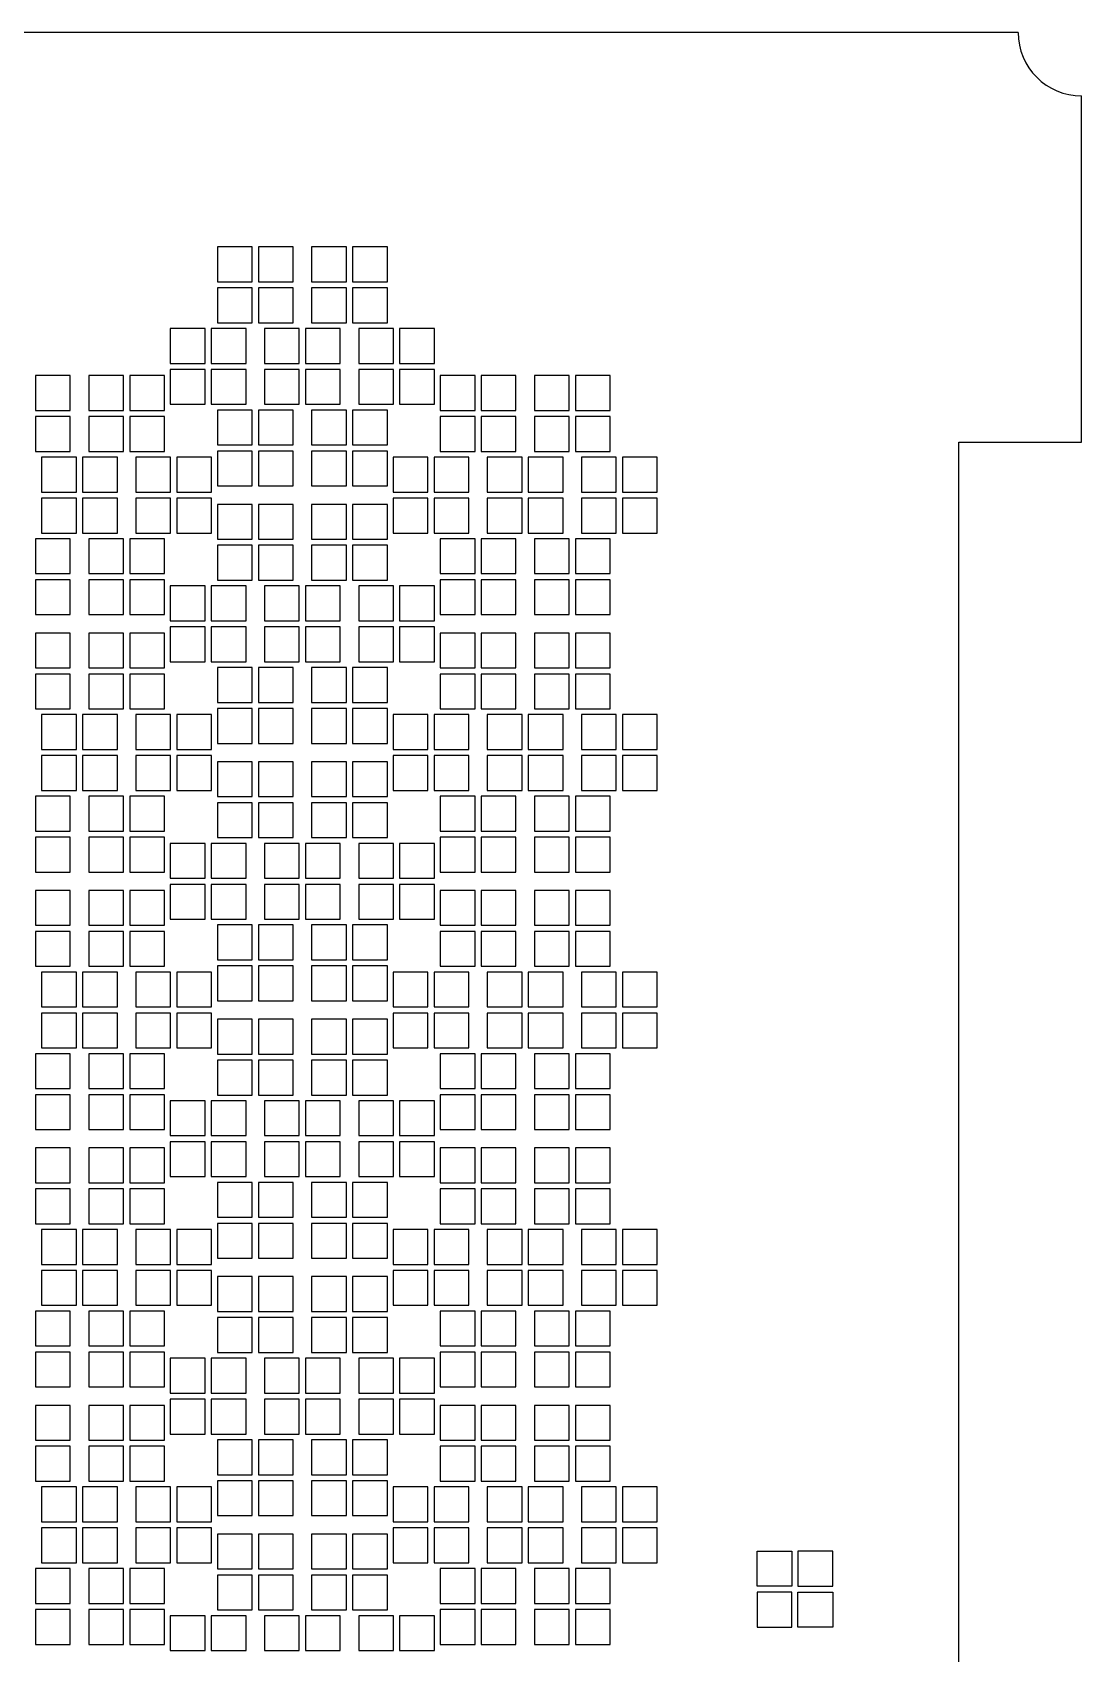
# Model space of a CAD drawing. Header units: millimetres. Extents: x -49 to 54, y -38 to 38.
# Drawn here: x 28.78 to 54.4, y -1.57 to 38 of the extents above; entities that cross this region are included whole.
import ezdxf

# ---------------------------------------------------------------- set-up
doc = ezdxf.new("R2010")
doc.units = ezdxf.units.MM

# ---------------------------------------------------------------- blocks, each defined once
blk = doc.blocks.new('AlignmentMark_BackLayer')
for points in [[(47.325, 0.075), (46.475, 0.075), (46.475, 0.925), (47.325, 0.925), (47.325, 0.075)], [(47.325, -0.075), (46.475, -0.075), (46.475, -0.925), (47.325, -0.925), (47.325, -0.075)], [(48.325, -0.925), (47.475, -0.925), (47.475, -0.075), (48.325, -0.075), (48.325, -0.925)]]:
    blk.add_lwpolyline(points, close=True)
blk.add_lwpolyline([(48.325, 0.925), (47.475, 0.925), (47.475, 0.075), (48.325, 0.075), (48.325, 0.925)])

msp = doc.modelspace()

# ---------------------------------------------------------------- linework, layer by layer
for points in [[(52.85, 38), (-47.85, 38)], [(54.4, -36.45), (54.4, -28), (51.4, -28), (51.4, 28), (54.4, 28), (54.4, 36.45)]]:
    msp.add_lwpolyline(points)
for points in [[(33.2971, 31.9145), (34.1471, 31.9145), (34.1471, 32.7645), (33.2971, 32.7645), (33.2971, 31.9145)], [(34.2971, 31.9145), (35.1471, 31.9145), (35.1471, 32.7645), (34.2971, 32.7645), (34.2971, 31.9145)], [(35.5971, 31.9145), (36.4471, 31.9145), (36.4471, 32.7645), (35.5971, 32.7645), (35.5971, 31.9145)], [(36.5971, 31.9145), (37.4471, 31.9145), (37.4471, 32.7645), (36.5971, 32.7645), (36.5971, 31.9145)], [(33.2971, 30.9145), (34.1471, 30.9145), (34.1471, 31.7645), (33.2971, 31.7645), (33.2971, 30.9145)], [(34.2971, 30.9145), (35.1471, 30.9145), (35.1471, 31.7645), (34.2971, 31.7645), (34.2971, 30.9145)], [(35.5971, 30.9145), (36.4471, 30.9145), (36.4471, 31.7645), (35.5971, 31.7645), (35.5971, 30.9145)], [(36.5971, 30.9145), (37.4471, 30.9145), (37.4471, 31.7645), (36.5971, 31.7645), (36.5971, 30.9145)], [(32.1471, 29.9227), (32.9971, 29.9227), (32.9971, 30.7727), (32.1471, 30.7727), (32.1471, 29.9227)], [(33.1471, 29.9227), (33.9971, 29.9227), (33.9971, 30.7727), (33.1471, 30.7727), (33.1471, 29.9227)], [(34.4471, 29.9227), (35.2971, 29.9227), (35.2971, 30.7727), (34.4471, 30.7727), (34.4471, 29.9227)], [(35.4471, 29.9227), (36.2971, 29.9227), (36.2971, 30.7727), (35.4471, 30.7727), (35.4471, 29.9227)], [(36.7471, 29.9227), (37.5971, 29.9227), (37.5971, 30.7727), (36.7471, 30.7727), (36.7471, 29.9227)], [(37.7471, 29.9227), (38.5971, 29.9227), (38.5971, 30.7727), (37.7471, 30.7727), (37.7471, 29.9227)], [(32.1471, 28.9227), (32.9971, 28.9227), (32.9971, 29.7727), (32.1471, 29.7727), (32.1471, 28.9227)], [(33.1471, 28.9227), (33.9971, 28.9227), (33.9971, 29.7727), (33.1471, 29.7727), (33.1471, 28.9227)], [(34.4471, 28.9227), (35.2971, 28.9227), (35.2971, 29.7727), (34.4471, 29.7727), (34.4471, 28.9227)], [(35.4471, 28.9227), (36.2971, 28.9227), (36.2971, 29.7727), (35.4471, 29.7727), (35.4471, 28.9227)], [(36.7471, 28.9227), (37.5971, 28.9227), (37.5971, 29.7727), (36.7471, 29.7727), (36.7471, 28.9227)], [(37.7471, 28.9227), (38.5971, 28.9227), (38.5971, 29.7727), (37.7471, 29.7727), (37.7471, 28.9227)], [(28.8552, 28.7727), (29.7052, 28.7727), (29.7052, 29.6227), (28.8552, 29.6227), (28.8552, 28.7727)], [(30.1552, 28.7727), (31.0052, 28.7727), (31.0052, 29.6227), (30.1552, 29.6227), (30.1552, 28.7727)], [(31.1552, 28.7727), (32.0052, 28.7727), (32.0052, 29.6227), (31.1552, 29.6227), (31.1552, 28.7727)], [(38.7389, 28.7727), (39.5889, 28.7727), (39.5889, 29.6227), (38.7389, 29.6227), (38.7389, 28.7727)], [(39.7389, 28.7727), (40.5889, 28.7727), (40.5889, 29.6227), (39.7389, 29.6227), (39.7389, 28.7727)], [(41.0389, 28.7727), (41.8889, 28.7727), (41.8889, 29.6227), (41.0389, 29.6227), (41.0389, 28.7727)], [(42.0389, 28.7727), (42.8889, 28.7727), (42.8889, 29.6227), (42.0389, 29.6227), (42.0389, 28.7727)], [(28.8552, 27.7727), (29.7052, 27.7727), (29.7052, 28.6227), (28.8552, 28.6227), (28.8552, 27.7727)], [(30.1552, 27.7727), (31.0052, 27.7727), (31.0052, 28.6227), (30.1552, 28.6227), (30.1552, 27.7727)], [(31.1552, 27.7727), (32.0052, 27.7727), (32.0052, 28.6227), (31.1552, 28.6227), (31.1552, 27.7727)], [(33.2971, 27.9308), (34.1471, 27.9308), (34.1471, 28.7808), (33.2971, 28.7808), (33.2971, 27.9308)], [(34.2971, 27.9308), (35.1471, 27.9308), (35.1471, 28.7808), (34.2971, 28.7808), (34.2971, 27.9308)], [(35.5971, 27.9308), (36.4471, 27.9308), (36.4471, 28.7808), (35.5971, 28.7808), (35.5971, 27.9308)], [(36.5971, 27.9308), (37.4471, 27.9308), (37.4471, 28.7808), (36.5971, 28.7808), (36.5971, 27.9308)], [(38.7389, 27.7727), (39.5889, 27.7727), (39.5889, 28.6227), (38.7389, 28.6227), (38.7389, 27.7727)], [(39.7389, 27.7727), (40.5889, 27.7727), (40.5889, 28.6227), (39.7389, 28.6227), (39.7389, 27.7727)], [(41.0389, 27.7727), (41.8889, 27.7727), (41.8889, 28.6227), (41.0389, 28.6227), (41.0389, 27.7727)], [(42.0389, 27.7727), (42.8889, 27.7727), (42.8889, 28.6227), (42.0389, 28.6227), (42.0389, 27.7727)], [(33.2971, 26.9308), (34.1471, 26.9308), (34.1471, 27.7808), (33.2971, 27.7808), (33.2971, 26.9308)], [(34.2971, 26.9308), (35.1471, 26.9308), (35.1471, 27.7808), (34.2971, 27.7808), (34.2971, 26.9308)], [(35.5971, 26.9308), (36.4471, 26.9308), (36.4471, 27.7808), (35.5971, 27.7808), (35.5971, 26.9308)], [(36.5971, 26.9308), (37.4471, 26.9308), (37.4471, 27.7808), (36.5971, 27.7808), (36.5971, 26.9308)], [(29.0052, 26.7808), (29.8552, 26.7808), (29.8552, 27.6308), (29.0052, 27.6308), (29.0052, 26.7808)], [(30.0052, 26.7808), (30.8552, 26.7808), (30.8552, 27.6308), (30.0052, 27.6308), (30.0052, 26.7808)], [(31.3052, 26.7808), (32.1552, 26.7808), (32.1552, 27.6308), (31.3052, 27.6308), (31.3052, 26.7808)], [(32.3052, 26.7808), (33.1552, 26.7808), (33.1552, 27.6308), (32.3052, 27.6308), (32.3052, 26.7808)], [(37.5889, 26.7808), (38.4389, 26.7808), (38.4389, 27.6308), (37.5889, 27.6308), (37.5889, 26.7808)], [(38.5889, 26.7808), (39.4389, 26.7808), (39.4389, 27.6308), (38.5889, 27.6308), (38.5889, 26.7808)], [(39.8889, 26.7808), (40.7389, 26.7808), (40.7389, 27.6308), (39.8889, 27.6308), (39.8889, 26.7808)], [(40.8889, 26.7808), (41.7389, 26.7808), (41.7389, 27.6308), (40.8889, 27.6308), (40.8889, 26.7808)], [(42.1889, 26.7808), (43.0389, 26.7808), (43.0389, 27.6308), (42.1889, 27.6308), (42.1889, 26.7808)], [(43.1889, 26.7808), (44.0389, 26.7808), (44.0389, 27.6308), (43.1889, 27.6308), (43.1889, 26.7808)], [(29.0052, 25.7808), (29.8552, 25.7808), (29.8552, 26.6308), (29.0052, 26.6308), (29.0052, 25.7808)], [(30.0052, 25.7808), (30.8552, 25.7808), (30.8552, 26.6308), (30.0052, 26.6308), (30.0052, 25.7808)], [(31.3052, 25.7808), (32.1552, 25.7808), (32.1552, 26.6308), (31.3052, 26.6308), (31.3052, 25.7808)], [(32.3052, 25.7808), (33.1552, 25.7808), (33.1552, 26.6308), (32.3052, 26.6308), (32.3052, 25.7808)], [(37.5889, 25.7808), (38.4389, 25.7808), (38.4389, 26.6308), (37.5889, 26.6308), (37.5889, 25.7808)], [(38.5889, 25.7808), (39.4389, 25.7808), (39.4389, 26.6308), (38.5889, 26.6308), (38.5889, 25.7808)], [(39.8889, 25.7808), (40.7389, 25.7808), (40.7389, 26.6308), (39.8889, 26.6308), (39.8889, 25.7808)], [(40.8889, 25.7808), (41.7389, 25.7808), (41.7389, 26.6308), (40.8889, 26.6308), (40.8889, 25.7808)], [(42.1889, 25.7808), (43.0389, 25.7808), (43.0389, 26.6308), (42.1889, 26.6308), (42.1889, 25.7808)], [(43.1889, 25.7808), (44.0389, 25.7808), (44.0389, 26.6308), (43.1889, 26.6308), (43.1889, 25.7808)], [(33.2971, 25.6308), (34.1471, 25.6308), (34.1471, 26.4808), (33.2971, 26.4808), (33.2971, 25.6308)], [(34.2971, 25.6308), (35.1471, 25.6308), (35.1471, 26.4808), (34.2971, 26.4808), (34.2971, 25.6308)], [(35.5971, 25.6308), (36.4471, 25.6308), (36.4471, 26.4808), (35.5971, 26.4808), (35.5971, 25.6308)], [(36.5971, 25.6308), (37.4471, 25.6308), (37.4471, 26.4808), (36.5971, 26.4808), (36.5971, 25.6308)], [(28.8552, 24.7889), (29.7052, 24.7889), (29.7052, 25.6389), (28.8552, 25.6389), (28.8552, 24.7889)], [(30.1552, 24.7889), (31.0052, 24.7889), (31.0052, 25.6389), (30.1552, 25.6389), (30.1552, 24.7889)], [(31.1552, 24.7889), (32.0052, 24.7889), (32.0052, 25.6389), (31.1552, 25.6389), (31.1552, 24.7889)], [(33.2971, 24.6308), (34.1471, 24.6308), (34.1471, 25.4808), (33.2971, 25.4808), (33.2971, 24.6308)], [(34.2971, 24.6308), (35.1471, 24.6308), (35.1471, 25.4808), (34.2971, 25.4808), (34.2971, 24.6308)], [(35.5971, 24.6308), (36.4471, 24.6308), (36.4471, 25.4808), (35.5971, 25.4808), (35.5971, 24.6308)], [(36.5971, 24.6308), (37.4471, 24.6308), (37.4471, 25.4808), (36.5971, 25.4808), (36.5971, 24.6308)], [(38.7389, 24.7889), (39.5889, 24.7889), (39.5889, 25.6389), (38.7389, 25.6389), (38.7389, 24.7889)], [(39.7389, 24.7889), (40.5889, 24.7889), (40.5889, 25.6389), (39.7389, 25.6389), (39.7389, 24.7889)], [(41.0389, 24.7889), (41.8889, 24.7889), (41.8889, 25.6389), (41.0389, 25.6389), (41.0389, 24.7889)], [(42.0389, 24.7889), (42.8889, 24.7889), (42.8889, 25.6389), (42.0389, 25.6389), (42.0389, 24.7889)], [(28.8552, 23.7889), (29.7052, 23.7889), (29.7052, 24.6389), (28.8552, 24.6389), (28.8552, 23.7889)], [(30.1552, 23.7889), (31.0052, 23.7889), (31.0052, 24.6389), (30.1552, 24.6389), (30.1552, 23.7889)], [(31.1552, 23.7889), (32.0052, 23.7889), (32.0052, 24.6389), (31.1552, 24.6389), (31.1552, 23.7889)], [(38.7389, 23.7889), (39.5889, 23.7889), (39.5889, 24.6389), (38.7389, 24.6389), (38.7389, 23.7889)], [(39.7389, 23.7889), (40.5889, 23.7889), (40.5889, 24.6389), (39.7389, 24.6389), (39.7389, 23.7889)], [(41.0389, 23.7889), (41.8889, 23.7889), (41.8889, 24.6389), (41.0389, 24.6389), (41.0389, 23.7889)], [(42.0389, 23.7889), (42.8889, 23.7889), (42.8889, 24.6389), (42.0389, 24.6389), (42.0389, 23.7889)], [(32.1471, 23.6389), (32.9971, 23.6389), (32.9971, 24.4889), (32.1471, 24.4889), (32.1471, 23.6389)], [(33.1471, 23.6389), (33.9971, 23.6389), (33.9971, 24.4889), (33.1471, 24.4889), (33.1471, 23.6389)], [(34.4471, 23.6389), (35.2971, 23.6389), (35.2971, 24.4889), (34.4471, 24.4889), (34.4471, 23.6389)], [(35.4471, 23.6389), (36.2971, 23.6389), (36.2971, 24.4889), (35.4471, 24.4889), (35.4471, 23.6389)], [(36.7471, 23.6389), (37.5971, 23.6389), (37.5971, 24.4889), (36.7471, 24.4889), (36.7471, 23.6389)], [(37.7471, 23.6389), (38.5971, 23.6389), (38.5971, 24.4889), (37.7471, 24.4889), (37.7471, 23.6389)], [(32.1471, 22.6389), (32.9971, 22.6389), (32.9971, 23.4889), (32.1471, 23.4889), (32.1471, 22.6389)], [(33.1471, 22.6389), (33.9971, 22.6389), (33.9971, 23.4889), (33.1471, 23.4889), (33.1471, 22.6389)], [(34.4471, 22.6389), (35.2971, 22.6389), (35.2971, 23.4889), (34.4471, 23.4889), (34.4471, 22.6389)], [(35.4471, 22.6389), (36.2971, 22.6389), (36.2971, 23.4889), (35.4471, 23.4889), (35.4471, 22.6389)], [(36.7471, 22.6389), (37.5971, 22.6389), (37.5971, 23.4889), (36.7471, 23.4889), (36.7471, 22.6389)], [(37.7471, 22.6389), (38.5971, 22.6389), (38.5971, 23.4889), (37.7471, 23.4889), (37.7471, 22.6389)], [(28.8552, 22.4889), (29.7052, 22.4889), (29.7052, 23.3389), (28.8552, 23.3389), (28.8552, 22.4889)], [(30.1552, 22.4889), (31.0052, 22.4889), (31.0052, 23.3389), (30.1552, 23.3389), (30.1552, 22.4889)], [(31.1552, 22.4889), (32.0052, 22.4889), (32.0052, 23.3389), (31.1552, 23.3389), (31.1552, 22.4889)], [(38.7389, 22.4889), (39.5889, 22.4889), (39.5889, 23.3389), (38.7389, 23.3389), (38.7389, 22.4889)], [(39.7389, 22.4889), (40.5889, 22.4889), (40.5889, 23.3389), (39.7389, 23.3389), (39.7389, 22.4889)], [(41.0389, 22.4889), (41.8889, 22.4889), (41.8889, 23.3389), (41.0389, 23.3389), (41.0389, 22.4889)], [(42.0389, 22.4889), (42.8889, 22.4889), (42.8889, 23.3389), (42.0389, 23.3389), (42.0389, 22.4889)], [(28.8552, 21.4889), (29.7052, 21.4889), (29.7052, 22.3389), (28.8552, 22.3389), (28.8552, 21.4889)], [(30.1552, 21.4889), (31.0052, 21.4889), (31.0052, 22.3389), (30.1552, 22.3389), (30.1552, 21.4889)], [(31.1552, 21.4889), (32.0052, 21.4889), (32.0052, 22.3389), (31.1552, 22.3389), (31.1552, 21.4889)], [(33.2971, 21.6471), (34.1471, 21.6471), (34.1471, 22.4971), (33.2971, 22.4971), (33.2971, 21.6471)], [(34.2971, 21.6471), (35.1471, 21.6471), (35.1471, 22.4971), (34.2971, 22.4971), (34.2971, 21.6471)], [(35.5971, 21.6471), (36.4471, 21.6471), (36.4471, 22.4971), (35.5971, 22.4971), (35.5971, 21.6471)], [(36.5971, 21.6471), (37.4471, 21.6471), (37.4471, 22.4971), (36.5971, 22.4971), (36.5971, 21.6471)], [(38.7389, 21.4889), (39.5889, 21.4889), (39.5889, 22.3389), (38.7389, 22.3389), (38.7389, 21.4889)], [(39.7389, 21.4889), (40.5889, 21.4889), (40.5889, 22.3389), (39.7389, 22.3389), (39.7389, 21.4889)], [(41.0389, 21.4889), (41.8889, 21.4889), (41.8889, 22.3389), (41.0389, 22.3389), (41.0389, 21.4889)], [(42.0389, 21.4889), (42.8889, 21.4889), (42.8889, 22.3389), (42.0389, 22.3389), (42.0389, 21.4889)], [(33.2971, 20.6471), (34.1471, 20.6471), (34.1471, 21.4971), (33.2971, 21.4971), (33.2971, 20.6471)], [(34.2971, 20.6471), (35.1471, 20.6471), (35.1471, 21.4971), (34.2971, 21.4971), (34.2971, 20.6471)], [(35.5971, 20.6471), (36.4471, 20.6471), (36.4471, 21.4971), (35.5971, 21.4971), (35.5971, 20.6471)], [(36.5971, 20.6471), (37.4471, 20.6471), (37.4471, 21.4971), (36.5971, 21.4971), (36.5971, 20.6471)], [(29.0052, 20.4971), (29.8552, 20.4971), (29.8552, 21.3471), (29.0052, 21.3471), (29.0052, 20.4971)], [(30.0052, 20.4971), (30.8552, 20.4971), (30.8552, 21.3471), (30.0052, 21.3471), (30.0052, 20.4971)], [(31.3052, 20.4971), (32.1552, 20.4971), (32.1552, 21.3471), (31.3052, 21.3471), (31.3052, 20.4971)], [(32.3052, 20.4971), (33.1552, 20.4971), (33.1552, 21.3471), (32.3052, 21.3471), (32.3052, 20.4971)], [(37.5889, 20.4971), (38.4389, 20.4971), (38.4389, 21.3471), (37.5889, 21.3471), (37.5889, 20.4971)], [(38.5889, 20.4971), (39.4389, 20.4971), (39.4389, 21.3471), (38.5889, 21.3471), (38.5889, 20.4971)], [(39.8889, 20.4971), (40.7389, 20.4971), (40.7389, 21.3471), (39.8889, 21.3471), (39.8889, 20.4971)], [(40.8889, 20.4971), (41.7389, 20.4971), (41.7389, 21.3471), (40.8889, 21.3471), (40.8889, 20.4971)], [(42.1889, 20.4971), (43.0389, 20.4971), (43.0389, 21.3471), (42.1889, 21.3471), (42.1889, 20.4971)], [(43.1889, 20.4971), (44.0389, 20.4971), (44.0389, 21.3471), (43.1889, 21.3471), (43.1889, 20.4971)], [(29.0052, 19.4971), (29.8552, 19.4971), (29.8552, 20.3471), (29.0052, 20.3471), (29.0052, 19.4971)], [(30.0052, 19.4971), (30.8552, 19.4971), (30.8552, 20.3471), (30.0052, 20.3471), (30.0052, 19.4971)], [(31.3052, 19.4971), (32.1552, 19.4971), (32.1552, 20.3471), (31.3052, 20.3471), (31.3052, 19.4971)], [(32.3052, 19.4971), (33.1552, 19.4971), (33.1552, 20.3471), (32.3052, 20.3471), (32.3052, 19.4971)], [(33.2971, 19.3471), (34.1471, 19.3471), (34.1471, 20.1971), (33.2971, 20.1971), (33.2971, 19.3471)], [(34.2971, 19.3471), (35.1471, 19.3471), (35.1471, 20.1971), (34.2971, 20.1971), (34.2971, 19.3471)], [(35.5971, 19.3471), (36.4471, 19.3471), (36.4471, 20.1971), (35.5971, 20.1971), (35.5971, 19.3471)], [(36.5971, 19.3471), (37.4471, 19.3471), (37.4471, 20.1971), (36.5971, 20.1971), (36.5971, 19.3471)], [(37.5889, 19.4971), (38.4389, 19.4971), (38.4389, 20.3471), (37.5889, 20.3471), (37.5889, 19.4971)], [(38.5889, 19.4971), (39.4389, 19.4971), (39.4389, 20.3471), (38.5889, 20.3471), (38.5889, 19.4971)], [(39.8889, 19.4971), (40.7389, 19.4971), (40.7389, 20.3471), (39.8889, 20.3471), (39.8889, 19.4971)], [(40.8889, 19.4971), (41.7389, 19.4971), (41.7389, 20.3471), (40.8889, 20.3471), (40.8889, 19.4971)], [(42.1889, 19.4971), (43.0389, 19.4971), (43.0389, 20.3471), (42.1889, 20.3471), (42.1889, 19.4971)], [(43.1889, 19.4971), (44.0389, 19.4971), (44.0389, 20.3471), (43.1889, 20.3471), (43.1889, 19.4971)], [(28.8552, 18.5052), (29.7052, 18.5052), (29.7052, 19.3552), (28.8552, 19.3552), (28.8552, 18.5052)], [(30.1552, 18.5052), (31.0052, 18.5052), (31.0052, 19.3552), (30.1552, 19.3552), (30.1552, 18.5052)], [(31.1552, 18.5052), (32.0052, 18.5052), (32.0052, 19.3552), (31.1552, 19.3552), (31.1552, 18.5052)], [(33.2971, 18.3471), (34.1471, 18.3471), (34.1471, 19.1971), (33.2971, 19.1971), (33.2971, 18.3471)], [(34.2971, 18.3471), (35.1471, 18.3471), (35.1471, 19.1971), (34.2971, 19.1971), (34.2971, 18.3471)], [(35.5971, 18.3471), (36.4471, 18.3471), (36.4471, 19.1971), (35.5971, 19.1971), (35.5971, 18.3471)], [(36.5971, 18.3471), (37.4471, 18.3471), (37.4471, 19.1971), (36.5971, 19.1971), (36.5971, 18.3471)], [(38.7389, 18.5052), (39.5889, 18.5052), (39.5889, 19.3552), (38.7389, 19.3552), (38.7389, 18.5052)], [(39.7389, 18.5052), (40.5889, 18.5052), (40.5889, 19.3552), (39.7389, 19.3552), (39.7389, 18.5052)], [(41.0389, 18.5052), (41.8889, 18.5052), (41.8889, 19.3552), (41.0389, 19.3552), (41.0389, 18.5052)], [(42.0389, 18.5052), (42.8889, 18.5052), (42.8889, 19.3552), (42.0389, 19.3552), (42.0389, 18.5052)], [(28.8552, 17.5052), (29.7052, 17.5052), (29.7052, 18.3552), (28.8552, 18.3552), (28.8552, 17.5052)], [(30.1552, 17.5052), (31.0052, 17.5052), (31.0052, 18.3552), (30.1552, 18.3552), (30.1552, 17.5052)], [(31.1552, 17.5052), (32.0052, 17.5052), (32.0052, 18.3552), (31.1552, 18.3552), (31.1552, 17.5052)], [(32.1471, 17.3552), (32.9971, 17.3552), (32.9971, 18.2052), (32.1471, 18.2052), (32.1471, 17.3552)], [(33.1471, 17.3552), (33.9971, 17.3552), (33.9971, 18.2052), (33.1471, 18.2052), (33.1471, 17.3552)], [(34.4471, 17.3552), (35.2971, 17.3552), (35.2971, 18.2052), (34.4471, 18.2052), (34.4471, 17.3552)], [(35.4471, 17.3552), (36.2971, 17.3552), (36.2971, 18.2052), (35.4471, 18.2052), (35.4471, 17.3552)], [(36.7471, 17.3552), (37.5971, 17.3552), (37.5971, 18.2052), (36.7471, 18.2052), (36.7471, 17.3552)], [(37.7471, 17.3552), (38.5971, 17.3552), (38.5971, 18.2052), (37.7471, 18.2052), (37.7471, 17.3552)], [(38.7389, 17.5052), (39.5889, 17.5052), (39.5889, 18.3552), (38.7389, 18.3552), (38.7389, 17.5052)], [(39.7389, 17.5052), (40.5889, 17.5052), (40.5889, 18.3552), (39.7389, 18.3552), (39.7389, 17.5052)], [(41.0389, 17.5052), (41.8889, 17.5052), (41.8889, 18.3552), (41.0389, 18.3552), (41.0389, 17.5052)], [(42.0389, 17.5052), (42.8889, 17.5052), (42.8889, 18.3552), (42.0389, 18.3552), (42.0389, 17.5052)], [(28.8552, 16.2052), (29.7052, 16.2052), (29.7052, 17.0552), (28.8552, 17.0552), (28.8552, 16.2052)], [(30.1552, 16.2052), (31.0052, 16.2052), (31.0052, 17.0552), (30.1552, 17.0552), (30.1552, 16.2052)], [(31.1552, 16.2052), (32.0052, 16.2052), (32.0052, 17.0552), (31.1552, 17.0552), (31.1552, 16.2052)], [(32.1471, 16.3552), (32.9971, 16.3552), (32.9971, 17.2052), (32.1471, 17.2052), (32.1471, 16.3552)], [(33.1471, 16.3552), (33.9971, 16.3552), (33.9971, 17.2052), (33.1471, 17.2052), (33.1471, 16.3552)], [(34.4471, 16.3552), (35.2971, 16.3552), (35.2971, 17.2052), (34.4471, 17.2052), (34.4471, 16.3552)], [(35.4471, 16.3552), (36.2971, 16.3552), (36.2971, 17.2052), (35.4471, 17.2052), (35.4471, 16.3552)], [(36.7471, 16.3552), (37.5971, 16.3552), (37.5971, 17.2052), (36.7471, 17.2052), (36.7471, 16.3552)], [(37.7471, 16.3552), (38.5971, 16.3552), (38.5971, 17.2052), (37.7471, 17.2052), (37.7471, 16.3552)], [(38.7389, 16.2052), (39.5889, 16.2052), (39.5889, 17.0552), (38.7389, 17.0552), (38.7389, 16.2052)], [(39.7389, 16.2052), (40.5889, 16.2052), (40.5889, 17.0552), (39.7389, 17.0552), (39.7389, 16.2052)], [(41.0389, 16.2052), (41.8889, 16.2052), (41.8889, 17.0552), (41.0389, 17.0552), (41.0389, 16.2052)], [(42.0389, 16.2052), (42.8889, 16.2052), (42.8889, 17.0552), (42.0389, 17.0552), (42.0389, 16.2052)], [(28.8552, 15.2052), (29.7052, 15.2052), (29.7052, 16.0552), (28.8552, 16.0552), (28.8552, 15.2052)], [(30.1552, 15.2052), (31.0052, 15.2052), (31.0052, 16.0552), (30.1552, 16.0552), (30.1552, 15.2052)], [(31.1552, 15.2052), (32.0052, 15.2052), (32.0052, 16.0552), (31.1552, 16.0552), (31.1552, 15.2052)], [(33.2971, 15.3634), (34.1471, 15.3634), (34.1471, 16.2134), (33.2971, 16.2134), (33.2971, 15.3634)], [(34.2971, 15.3634), (35.1471, 15.3634), (35.1471, 16.2134), (34.2971, 16.2134), (34.2971, 15.3634)], [(35.5971, 15.3634), (36.4471, 15.3634), (36.4471, 16.2134), (35.5971, 16.2134), (35.5971, 15.3634)], [(36.5971, 15.3634), (37.4471, 15.3634), (37.4471, 16.2134), (36.5971, 16.2134), (36.5971, 15.3634)], [(38.7389, 15.2052), (39.5889, 15.2052), (39.5889, 16.0552), (38.7389, 16.0552), (38.7389, 15.2052)], [(39.7389, 15.2052), (40.5889, 15.2052), (40.5889, 16.0552), (39.7389, 16.0552), (39.7389, 15.2052)], [(41.0389, 15.2052), (41.8889, 15.2052), (41.8889, 16.0552), (41.0389, 16.0552), (41.0389, 15.2052)], [(42.0389, 15.2052), (42.8889, 15.2052), (42.8889, 16.0552), (42.0389, 16.0552), (42.0389, 15.2052)], [(29.0052, 14.2134), (29.8552, 14.2134), (29.8552, 15.0634), (29.0052, 15.0634), (29.0052, 14.2134)], [(30.0052, 14.2134), (30.8552, 14.2134), (30.8552, 15.0634), (30.0052, 15.0634), (30.0052, 14.2134)], [(31.3052, 14.2134), (32.1552, 14.2134), (32.1552, 15.0634), (31.3052, 15.0634), (31.3052, 14.2134)], [(32.3052, 14.2134), (33.1552, 14.2134), (33.1552, 15.0634), (32.3052, 15.0634), (32.3052, 14.2134)], [(33.2971, 14.3634), (34.1471, 14.3634), (34.1471, 15.2134), (33.2971, 15.2134), (33.2971, 14.3634)], [(34.2971, 14.3634), (35.1471, 14.3634), (35.1471, 15.2134), (34.2971, 15.2134), (34.2971, 14.3634)], [(35.5971, 14.3634), (36.4471, 14.3634), (36.4471, 15.2134), (35.5971, 15.2134), (35.5971, 14.3634)], [(36.5971, 14.3634), (37.4471, 14.3634), (37.4471, 15.2134), (36.5971, 15.2134), (36.5971, 14.3634)], [(37.5889, 14.2134), (38.4389, 14.2134), (38.4389, 15.0634), (37.5889, 15.0634), (37.5889, 14.2134)], [(38.5889, 14.2134), (39.4389, 14.2134), (39.4389, 15.0634), (38.5889, 15.0634), (38.5889, 14.2134)], [(39.8889, 14.2134), (40.7389, 14.2134), (40.7389, 15.0634), (39.8889, 15.0634), (39.8889, 14.2134)], [(40.8889, 14.2134), (41.7389, 14.2134), (41.7389, 15.0634), (40.8889, 15.0634), (40.8889, 14.2134)], [(42.1889, 14.2134), (43.0389, 14.2134), (43.0389, 15.0634), (42.1889, 15.0634), (42.1889, 14.2134)], [(43.1889, 14.2134), (44.0389, 14.2134), (44.0389, 15.0634), (43.1889, 15.0634), (43.1889, 14.2134)], [(29.0052, 13.2134), (29.8552, 13.2134), (29.8552, 14.0634), (29.0052, 14.0634), (29.0052, 13.2134)], [(30.0052, 13.2134), (30.8552, 13.2134), (30.8552, 14.0634), (30.0052, 14.0634), (30.0052, 13.2134)], [(31.3052, 13.2134), (32.1552, 13.2134), (32.1552, 14.0634), (31.3052, 14.0634), (31.3052, 13.2134)], [(32.3052, 13.2134), (33.1552, 13.2134), (33.1552, 14.0634), (32.3052, 14.0634), (32.3052, 13.2134)], [(33.2971, 13.0634), (34.1471, 13.0634), (34.1471, 13.9134), (33.2971, 13.9134), (33.2971, 13.0634)], [(34.2971, 13.0634), (35.1471, 13.0634), (35.1471, 13.9134), (34.2971, 13.9134), (34.2971, 13.0634)], [(35.5971, 13.0634), (36.4471, 13.0634), (36.4471, 13.9134), (35.5971, 13.9134), (35.5971, 13.0634)], [(36.5971, 13.0634), (37.4471, 13.0634), (37.4471, 13.9134), (36.5971, 13.9134), (36.5971, 13.0634)], [(37.5889, 13.2134), (38.4389, 13.2134), (38.4389, 14.0634), (37.5889, 14.0634), (37.5889, 13.2134)], [(38.5889, 13.2134), (39.4389, 13.2134), (39.4389, 14.0634), (38.5889, 14.0634), (38.5889, 13.2134)], [(39.8889, 13.2134), (40.7389, 13.2134), (40.7389, 14.0634), (39.8889, 14.0634), (39.8889, 13.2134)], [(40.8889, 13.2134), (41.7389, 13.2134), (41.7389, 14.0634), (40.8889, 14.0634), (40.8889, 13.2134)], [(42.1889, 13.2134), (43.0389, 13.2134), (43.0389, 14.0634), (42.1889, 14.0634), (42.1889, 13.2134)], [(43.1889, 13.2134), (44.0389, 13.2134), (44.0389, 14.0634), (43.1889, 14.0634), (43.1889, 13.2134)], [(28.8552, 12.2215), (29.7052, 12.2215), (29.7052, 13.0715), (28.8552, 13.0715), (28.8552, 12.2215)], [(30.1552, 12.2215), (31.0052, 12.2215), (31.0052, 13.0715), (30.1552, 13.0715), (30.1552, 12.2215)], [(31.1552, 12.2215), (32.0052, 12.2215), (32.0052, 13.0715), (31.1552, 13.0715), (31.1552, 12.2215)], [(38.7389, 12.2215), (39.5889, 12.2215), (39.5889, 13.0715), (38.7389, 13.0715), (38.7389, 12.2215)], [(39.7389, 12.2215), (40.5889, 12.2215), (40.5889, 13.0715), (39.7389, 13.0715), (39.7389, 12.2215)], [(41.0389, 12.2215), (41.8889, 12.2215), (41.8889, 13.0715), (41.0389, 13.0715), (41.0389, 12.2215)], [(42.0389, 12.2215), (42.8889, 12.2215), (42.8889, 13.0715), (42.0389, 13.0715), (42.0389, 12.2215)], [(33.2971, 12.0634), (34.1471, 12.0634), (34.1471, 12.9134), (33.2971, 12.9134), (33.2971, 12.0634)], [(34.2971, 12.0634), (35.1471, 12.0634), (35.1471, 12.9134), (34.2971, 12.9134), (34.2971, 12.0634)], [(35.5971, 12.0634), (36.4471, 12.0634), (36.4471, 12.9134), (35.5971, 12.9134), (35.5971, 12.0634)], [(36.5971, 12.0634), (37.4471, 12.0634), (37.4471, 12.9134), (36.5971, 12.9134), (36.5971, 12.0634)], [(28.8552, 11.2215), (29.7052, 11.2215), (29.7052, 12.0715), (28.8552, 12.0715), (28.8552, 11.2215)], [(30.1552, 11.2215), (31.0052, 11.2215), (31.0052, 12.0715), (30.1552, 12.0715), (30.1552, 11.2215)], [(31.1552, 11.2215), (32.0052, 11.2215), (32.0052, 12.0715), (31.1552, 12.0715), (31.1552, 11.2215)], [(32.1471, 11.0715), (32.9971, 11.0715), (32.9971, 11.9215), (32.1471, 11.9215), (32.1471, 11.0715)], [(33.1471, 11.0715), (33.9971, 11.0715), (33.9971, 11.9215), (33.1471, 11.9215), (33.1471, 11.0715)], [(34.4471, 11.0715), (35.2971, 11.0715), (35.2971, 11.9215), (34.4471, 11.9215), (34.4471, 11.0715)], [(35.4471, 11.0715), (36.2971, 11.0715), (36.2971, 11.9215), (35.4471, 11.9215), (35.4471, 11.0715)], [(36.7471, 11.0715), (37.5971, 11.0715), (37.5971, 11.9215), (36.7471, 11.9215), (36.7471, 11.0715)], [(37.7471, 11.0715), (38.5971, 11.0715), (38.5971, 11.9215), (37.7471, 11.9215), (37.7471, 11.0715)], [(38.7389, 11.2215), (39.5889, 11.2215), (39.5889, 12.0715), (38.7389, 12.0715), (38.7389, 11.2215)], [(39.7389, 11.2215), (40.5889, 11.2215), (40.5889, 12.0715), (39.7389, 12.0715), (39.7389, 11.2215)], [(41.0389, 11.2215), (41.8889, 11.2215), (41.8889, 12.0715), (41.0389, 12.0715), (41.0389, 11.2215)], [(42.0389, 11.2215), (42.8889, 11.2215), (42.8889, 12.0715), (42.0389, 12.0715), (42.0389, 11.2215)], [(28.8552, 9.9215), (29.7052, 9.9215), (29.7052, 10.7715), (28.8552, 10.7715), (28.8552, 9.9215)], [(30.1552, 9.9215), (31.0052, 9.9215), (31.0052, 10.7715), (30.1552, 10.7715), (30.1552, 9.9215)], [(31.1552, 9.9215), (32.0052, 9.9215), (32.0052, 10.7715), (31.1552, 10.7715), (31.1552, 9.9215)], [(32.1471, 10.0715), (32.9971, 10.0715), (32.9971, 10.9215), (32.1471, 10.9215), (32.1471, 10.0715)], [(33.1471, 10.0715), (33.9971, 10.0715), (33.9971, 10.9215), (33.1471, 10.9215), (33.1471, 10.0715)], [(34.4471, 10.0715), (35.2971, 10.0715), (35.2971, 10.9215), (34.4471, 10.9215), (34.4471, 10.0715)], [(35.4471, 10.0715), (36.2971, 10.0715), (36.2971, 10.9215), (35.4471, 10.9215), (35.4471, 10.0715)], [(36.7471, 10.0715), (37.5971, 10.0715), (37.5971, 10.9215), (36.7471, 10.9215), (36.7471, 10.0715)], [(37.7471, 10.0715), (38.5971, 10.0715), (38.5971, 10.9215), (37.7471, 10.9215), (37.7471, 10.0715)], [(38.7389, 9.9215), (39.5889, 9.9215), (39.5889, 10.7715), (38.7389, 10.7715), (38.7389, 9.9215)], [(39.7389, 9.9215), (40.5889, 9.9215), (40.5889, 10.7715), (39.7389, 10.7715), (39.7389, 9.9215)], [(41.0389, 9.9215), (41.8889, 9.9215), (41.8889, 10.7715), (41.0389, 10.7715), (41.0389, 9.9215)], [(42.0389, 9.9215), (42.8889, 9.9215), (42.8889, 10.7715), (42.0389, 10.7715), (42.0389, 9.9215)], [(33.2971, 9.0796), (34.1471, 9.0796), (34.1471, 9.9296), (33.2971, 9.9296), (33.2971, 9.0796)], [(34.2971, 9.0796), (35.1471, 9.0796), (35.1471, 9.9296), (34.2971, 9.9296), (34.2971, 9.0796)], [(35.5971, 9.0796), (36.4471, 9.0796), (36.4471, 9.9296), (35.5971, 9.9296), (35.5971, 9.0796)], [(36.5971, 9.0796), (37.4471, 9.0796), (37.4471, 9.9296), (36.5971, 9.9296), (36.5971, 9.0796)], [(28.8552, 8.9215), (29.7052, 8.9215), (29.7052, 9.7715), (28.8552, 9.7715), (28.8552, 8.9215)], [(30.1552, 8.9215), (31.0052, 8.9215), (31.0052, 9.7715), (30.1552, 9.7715), (30.1552, 8.9215)], [(31.1552, 8.9215), (32.0052, 8.9215), (32.0052, 9.7715), (31.1552, 9.7715), (31.1552, 8.9215)], [(38.7389, 8.9215), (39.5889, 8.9215), (39.5889, 9.7715), (38.7389, 9.7715), (38.7389, 8.9215)], [(39.7389, 8.9215), (40.5889, 8.9215), (40.5889, 9.7715), (39.7389, 9.7715), (39.7389, 8.9215)], [(41.0389, 8.9215), (41.8889, 8.9215), (41.8889, 9.7715), (41.0389, 9.7715), (41.0389, 8.9215)], [(42.0389, 8.9215), (42.8889, 8.9215), (42.8889, 9.7715), (42.0389, 9.7715), (42.0389, 8.9215)], [(29.0052, 7.9296), (29.8552, 7.9296), (29.8552, 8.7796), (29.0052, 8.7796), (29.0052, 7.9296)], [(30.0052, 7.9296), (30.8552, 7.9296), (30.8552, 8.7796), (30.0052, 8.7796), (30.0052, 7.9296)], [(31.3052, 7.9296), (32.1552, 7.9296), (32.1552, 8.7796), (31.3052, 8.7796), (31.3052, 7.9296)], [(32.3052, 7.9296), (33.1552, 7.9296), (33.1552, 8.7796), (32.3052, 8.7796), (32.3052, 7.9296)], [(33.2971, 8.0796), (34.1471, 8.0796), (34.1471, 8.9296), (33.2971, 8.9296), (33.2971, 8.0796)], [(34.2971, 8.0796), (35.1471, 8.0796), (35.1471, 8.9296), (34.2971, 8.9296), (34.2971, 8.0796)], [(35.5971, 8.0796), (36.4471, 8.0796), (36.4471, 8.9296), (35.5971, 8.9296), (35.5971, 8.0796)], [(36.5971, 8.0796), (37.4471, 8.0796), (37.4471, 8.9296), (36.5971, 8.9296), (36.5971, 8.0796)], [(37.5889, 7.9296), (38.4389, 7.9296), (38.4389, 8.7796), (37.5889, 8.7796), (37.5889, 7.9296)], [(38.5889, 7.9296), (39.4389, 7.9296), (39.4389, 8.7796), (38.5889, 8.7796), (38.5889, 7.9296)], [(39.8889, 7.9296), (40.7389, 7.9296), (40.7389, 8.7796), (39.8889, 8.7796), (39.8889, 7.9296)], [(40.8889, 7.9296), (41.7389, 7.9296), (41.7389, 8.7796), (40.8889, 8.7796), (40.8889, 7.9296)], [(42.1889, 7.9296), (43.0389, 7.9296), (43.0389, 8.7796), (42.1889, 8.7796), (42.1889, 7.9296)], [(43.1889, 7.9296), (44.0389, 7.9296), (44.0389, 8.7796), (43.1889, 8.7796), (43.1889, 7.9296)], [(29.0052, 6.9296), (29.8552, 6.9296), (29.8552, 7.7796), (29.0052, 7.7796), (29.0052, 6.9296)], [(30.0052, 6.9296), (30.8552, 6.9296), (30.8552, 7.7796), (30.0052, 7.7796), (30.0052, 6.9296)], [(31.3052, 6.9296), (32.1552, 6.9296), (32.1552, 7.7796), (31.3052, 7.7796), (31.3052, 6.9296)], [(32.3052, 6.9296), (33.1552, 6.9296), (33.1552, 7.7796), (32.3052, 7.7796), (32.3052, 6.9296)], [(33.2971, 6.7796), (34.1471, 6.7796), (34.1471, 7.6296), (33.2971, 7.6296), (33.2971, 6.7796)], [(34.2971, 6.7796), (35.1471, 6.7796), (35.1471, 7.6296), (34.2971, 7.6296), (34.2971, 6.7796)], [(35.5971, 6.7796), (36.4471, 6.7796), (36.4471, 7.6296), (35.5971, 7.6296), (35.5971, 6.7796)], [(36.5971, 6.7796), (37.4471, 6.7796), (37.4471, 7.6296), (36.5971, 7.6296), (36.5971, 6.7796)], [(37.5889, 6.9296), (38.4389, 6.9296), (38.4389, 7.7796), (37.5889, 7.7796), (37.5889, 6.9296)], [(38.5889, 6.9296), (39.4389, 6.9296), (39.4389, 7.7796), (38.5889, 7.7796), (38.5889, 6.9296)], [(39.8889, 6.9296), (40.7389, 6.9296), (40.7389, 7.7796), (39.8889, 7.7796), (39.8889, 6.9296)], [(40.8889, 6.9296), (41.7389, 6.9296), (41.7389, 7.7796), (40.8889, 7.7796), (40.8889, 6.9296)], [(42.1889, 6.9296), (43.0389, 6.9296), (43.0389, 7.7796), (42.1889, 7.7796), (42.1889, 6.9296)], [(43.1889, 6.9296), (44.0389, 6.9296), (44.0389, 7.7796), (43.1889, 7.7796), (43.1889, 6.9296)], [(28.8552, 5.9378), (29.7052, 5.9378), (29.7052, 6.7878), (28.8552, 6.7878), (28.8552, 5.9378)], [(30.1552, 5.9378), (31.0052, 5.9378), (31.0052, 6.7878), (30.1552, 6.7878), (30.1552, 5.9378)], [(31.1552, 5.9378), (32.0052, 5.9378), (32.0052, 6.7878), (31.1552, 6.7878), (31.1552, 5.9378)], [(38.7389, 5.9378), (39.5889, 5.9378), (39.5889, 6.7878), (38.7389, 6.7878), (38.7389, 5.9378)], [(39.7389, 5.9378), (40.5889, 5.9378), (40.5889, 6.7878), (39.7389, 6.7878), (39.7389, 5.9378)], [(41.0389, 5.9378), (41.8889, 5.9378), (41.8889, 6.7878), (41.0389, 6.7878), (41.0389, 5.9378)], [(42.0389, 5.9378), (42.8889, 5.9378), (42.8889, 6.7878), (42.0389, 6.7878), (42.0389, 5.9378)], [(33.2971, 5.7796), (34.1471, 5.7796), (34.1471, 6.6296), (33.2971, 6.6296), (33.2971, 5.7796)], [(34.2971, 5.7796), (35.1471, 5.7796), (35.1471, 6.6296), (34.2971, 6.6296), (34.2971, 5.7796)], [(35.5971, 5.7796), (36.4471, 5.7796), (36.4471, 6.6296), (35.5971, 6.6296), (35.5971, 5.7796)], [(36.5971, 5.7796), (37.4471, 5.7796), (37.4471, 6.6296), (36.5971, 6.6296), (36.5971, 5.7796)], [(28.8552, 4.9378), (29.7052, 4.9378), (29.7052, 5.7878), (28.8552, 5.7878), (28.8552, 4.9378)], [(30.1552, 4.9378), (31.0052, 4.9378), (31.0052, 5.7878), (30.1552, 5.7878), (30.1552, 4.9378)], [(31.1552, 4.9378), (32.0052, 4.9378), (32.0052, 5.7878), (31.1552, 5.7878), (31.1552, 4.9378)], [(32.1471, 4.7878), (32.9971, 4.7878), (32.9971, 5.6378), (32.1471, 5.6378), (32.1471, 4.7878)], [(33.1471, 4.7878), (33.9971, 4.7878), (33.9971, 5.6378), (33.1471, 5.6378), (33.1471, 4.7878)], [(34.4471, 4.7878), (35.2971, 4.7878), (35.2971, 5.6378), (34.4471, 5.6378), (34.4471, 4.7878)], [(35.4471, 4.7878), (36.2971, 4.7878), (36.2971, 5.6378), (35.4471, 5.6378), (35.4471, 4.7878)], [(36.7471, 4.7878), (37.5971, 4.7878), (37.5971, 5.6378), (36.7471, 5.6378), (36.7471, 4.7878)], [(37.7471, 4.7878), (38.5971, 4.7878), (38.5971, 5.6378), (37.7471, 5.6378), (37.7471, 4.7878)], [(38.7389, 4.9378), (39.5889, 4.9378), (39.5889, 5.7878), (38.7389, 5.7878), (38.7389, 4.9378)], [(39.7389, 4.9378), (40.5889, 4.9378), (40.5889, 5.7878), (39.7389, 5.7878), (39.7389, 4.9378)], [(41.0389, 4.9378), (41.8889, 4.9378), (41.8889, 5.7878), (41.0389, 5.7878), (41.0389, 4.9378)], [(42.0389, 4.9378), (42.8889, 4.9378), (42.8889, 5.7878), (42.0389, 5.7878), (42.0389, 4.9378)], [(28.8552, 3.6378), (29.7052, 3.6378), (29.7052, 4.4878), (28.8552, 4.4878), (28.8552, 3.6378)], [(30.1552, 3.6378), (31.0052, 3.6378), (31.0052, 4.4878), (30.1552, 4.4878), (30.1552, 3.6378)], [(31.1552, 3.6378), (32.0052, 3.6378), (32.0052, 4.4878), (31.1552, 4.4878), (31.1552, 3.6378)], [(32.1471, 3.7878), (32.9971, 3.7878), (32.9971, 4.6378), (32.1471, 4.6378), (32.1471, 3.7878)], [(33.1471, 3.7878), (33.9971, 3.7878), (33.9971, 4.6378), (33.1471, 4.6378), (33.1471, 3.7878)], [(34.4471, 3.7878), (35.2971, 3.7878), (35.2971, 4.6378), (34.4471, 4.6378), (34.4471, 3.7878)], [(35.4471, 3.7878), (36.2971, 3.7878), (36.2971, 4.6378), (35.4471, 4.6378), (35.4471, 3.7878)], [(36.7471, 3.7878), (37.5971, 3.7878), (37.5971, 4.6378), (36.7471, 4.6378), (36.7471, 3.7878)], [(37.7471, 3.7878), (38.5971, 3.7878), (38.5971, 4.6378), (37.7471, 4.6378), (37.7471, 3.7878)], [(38.7389, 3.6378), (39.5889, 3.6378), (39.5889, 4.4878), (38.7389, 4.4878), (38.7389, 3.6378)], [(39.7389, 3.6378), (40.5889, 3.6378), (40.5889, 4.4878), (39.7389, 4.4878), (39.7389, 3.6378)], [(41.0389, 3.6378), (41.8889, 3.6378), (41.8889, 4.4878), (41.0389, 4.4878), (41.0389, 3.6378)], [(42.0389, 3.6378), (42.8889, 3.6378), (42.8889, 4.4878), (42.0389, 4.4878), (42.0389, 3.6378)], [(33.2971, 2.7959), (34.1471, 2.7959), (34.1471, 3.6459), (33.2971, 3.6459), (33.2971, 2.7959)], [(34.2971, 2.7959), (35.1471, 2.7959), (35.1471, 3.6459), (34.2971, 3.6459), (34.2971, 2.7959)], [(35.5971, 2.7959), (36.4471, 2.7959), (36.4471, 3.6459), (35.5971, 3.6459), (35.5971, 2.7959)], [(36.5971, 2.7959), (37.4471, 2.7959), (37.4471, 3.6459), (36.5971, 3.6459), (36.5971, 2.7959)], [(28.8552, 2.6378), (29.7052, 2.6378), (29.7052, 3.4878), (28.8552, 3.4878), (28.8552, 2.6378)], [(30.1552, 2.6378), (31.0052, 2.6378), (31.0052, 3.4878), (30.1552, 3.4878), (30.1552, 2.6378)], [(31.1552, 2.6378), (32.0052, 2.6378), (32.0052, 3.4878), (31.1552, 3.4878), (31.1552, 2.6378)], [(38.7389, 2.6378), (39.5889, 2.6378), (39.5889, 3.4878), (38.7389, 3.4878), (38.7389, 2.6378)], [(39.7389, 2.6378), (40.5889, 2.6378), (40.5889, 3.4878), (39.7389, 3.4878), (39.7389, 2.6378)], [(41.0389, 2.6378), (41.8889, 2.6378), (41.8889, 3.4878), (41.0389, 3.4878), (41.0389, 2.6378)], [(42.0389, 2.6378), (42.8889, 2.6378), (42.8889, 3.4878), (42.0389, 3.4878), (42.0389, 2.6378)], [(29.0052, 1.6459), (29.8552, 1.6459), (29.8552, 2.4959), (29.0052, 2.4959), (29.0052, 1.6459)], [(30.0052, 1.6459), (30.8552, 1.6459), (30.8552, 2.4959), (30.0052, 2.4959), (30.0052, 1.6459)], [(31.3052, 1.6459), (32.1552, 1.6459), (32.1552, 2.4959), (31.3052, 2.4959), (31.3052, 1.6459)], [(32.3052, 1.6459), (33.1552, 1.6459), (33.1552, 2.4959), (32.3052, 2.4959), (32.3052, 1.6459)], [(33.2971, 1.7959), (34.1471, 1.7959), (34.1471, 2.6459), (33.2971, 2.6459), (33.2971, 1.7959)], [(34.2971, 1.7959), (35.1471, 1.7959), (35.1471, 2.6459), (34.2971, 2.6459), (34.2971, 1.7959)], [(35.5971, 1.7959), (36.4471, 1.7959), (36.4471, 2.6459), (35.5971, 2.6459), (35.5971, 1.7959)], [(36.5971, 1.7959), (37.4471, 1.7959), (37.4471, 2.6459), (36.5971, 2.6459), (36.5971, 1.7959)], [(37.5889, 1.6459), (38.4389, 1.6459), (38.4389, 2.4959), (37.5889, 2.4959), (37.5889, 1.6459)], [(38.5889, 1.6459), (39.4389, 1.6459), (39.4389, 2.4959), (38.5889, 2.4959), (38.5889, 1.6459)], [(39.8889, 1.6459), (40.7389, 1.6459), (40.7389, 2.4959), (39.8889, 2.4959), (39.8889, 1.6459)], [(40.8889, 1.6459), (41.7389, 1.6459), (41.7389, 2.4959), (40.8889, 2.4959), (40.8889, 1.6459)], [(42.1889, 1.6459), (43.0389, 1.6459), (43.0389, 2.4959), (42.1889, 2.4959), (42.1889, 1.6459)], [(43.1889, 1.6459), (44.0389, 1.6459), (44.0389, 2.4959), (43.1889, 2.4959), (43.1889, 1.6459)], [(29.0052, 0.6459), (29.8552, 0.6459), (29.8552, 1.4959), (29.0052, 1.4959), (29.0052, 0.6459)], [(30.0052, 0.6459), (30.8552, 0.6459), (30.8552, 1.4959), (30.0052, 1.4959), (30.0052, 0.6459)], [(31.3052, 0.6459), (32.1552, 0.6459), (32.1552, 1.4959), (31.3052, 1.4959), (31.3052, 0.6459)], [(32.3052, 0.6459), (33.1552, 0.6459), (33.1552, 1.4959), (32.3052, 1.4959), (32.3052, 0.6459)], [(33.2971, 0.4959), (34.1471, 0.4959), (34.1471, 1.3459), (33.2971, 1.3459), (33.2971, 0.4959)], [(34.2971, 0.4959), (35.1471, 0.4959), (35.1471, 1.3459), (34.2971, 1.3459), (34.2971, 0.4959)], [(35.5971, 0.4959), (36.4471, 0.4959), (36.4471, 1.3459), (35.5971, 1.3459), (35.5971, 0.4959)], [(36.5971, 0.4959), (37.4471, 0.4959), (37.4471, 1.3459), (36.5971, 1.3459), (36.5971, 0.4959)], [(37.5889, 0.6459), (38.4389, 0.6459), (38.4389, 1.4959), (37.5889, 1.4959), (37.5889, 0.6459)], [(38.5889, 0.6459), (39.4389, 0.6459), (39.4389, 1.4959), (38.5889, 1.4959), (38.5889, 0.6459)], [(39.8889, 0.6459), (40.7389, 0.6459), (40.7389, 1.4959), (39.8889, 1.4959), (39.8889, 0.6459)], [(40.8889, 0.6459), (41.7389, 0.6459), (41.7389, 1.4959), (40.8889, 1.4959), (40.8889, 0.6459)], [(42.1889, 0.6459), (43.0389, 0.6459), (43.0389, 1.4959), (42.1889, 1.4959), (42.1889, 0.6459)], [(43.1889, 0.6459), (44.0389, 0.6459), (44.0389, 1.4959), (43.1889, 1.4959), (43.1889, 0.6459)], [(28.8552, -0.3459), (29.7052, -0.3459), (29.7052, 0.5041), (28.8552, 0.5041), (28.8552, -0.3459)], [(30.1552, -0.3459), (31.0052, -0.3459), (31.0052, 0.5041), (30.1552, 0.5041), (30.1552, -0.3459)], [(31.1552, -0.3459), (32.0052, -0.3459), (32.0052, 0.5041), (31.1552, 0.5041), (31.1552, -0.3459)], [(38.7389, -0.3459), (39.5889, -0.3459), (39.5889, 0.5041), (38.7389, 0.5041), (38.7389, -0.3459)], [(39.7389, -0.3459), (40.5889, -0.3459), (40.5889, 0.5041), (39.7389, 0.5041), (39.7389, -0.3459)], [(41.0389, -0.3459), (41.8889, -0.3459), (41.8889, 0.5041), (41.0389, 0.5041), (41.0389, -0.3459)], [(42.0389, -0.3459), (42.8889, -0.3459), (42.8889, 0.5041), (42.0389, 0.5041), (42.0389, -0.3459)], [(33.2971, -0.5041), (34.1471, -0.5041), (34.1471, 0.3459), (33.2971, 0.3459), (33.2971, -0.5041)], [(34.2971, -0.5041), (35.1471, -0.5041), (35.1471, 0.3459), (34.2971, 0.3459), (34.2971, -0.5041)], [(35.5971, -0.5041), (36.4471, -0.5041), (36.4471, 0.3459), (35.5971, 0.3459), (35.5971, -0.5041)], [(36.5971, -0.5041), (37.4471, -0.5041), (37.4471, 0.3459), (36.5971, 0.3459), (36.5971, -0.5041)], [(28.8552, -1.3459), (29.7052, -1.3459), (29.7052, -0.4959), (28.8552, -0.4959), (28.8552, -1.3459)], [(30.1552, -1.3459), (31.0052, -1.3459), (31.0052, -0.4959), (30.1552, -0.4959), (30.1552, -1.3459)], [(31.1552, -1.3459), (32.0052, -1.3459), (32.0052, -0.4959), (31.1552, -0.4959), (31.1552, -1.3459)], [(32.1471, -1.4959), (32.9971, -1.4959), (32.9971, -0.6459), (32.1471, -0.6459), (32.1471, -1.4959)], [(33.1471, -1.4959), (33.9971, -1.4959), (33.9971, -0.6459), (33.1471, -0.6459), (33.1471, -1.4959)], [(34.4471, -1.4959), (35.2971, -1.4959), (35.2971, -0.6459), (34.4471, -0.6459), (34.4471, -1.4959)], [(35.4471, -1.4959), (36.2971, -1.4959), (36.2971, -0.6459), (35.4471, -0.6459), (35.4471, -1.4959)], [(36.7471, -1.4959), (37.5971, -1.4959), (37.5971, -0.6459), (36.7471, -0.6459), (36.7471, -1.4959)], [(37.7471, -1.4959), (38.5971, -1.4959), (38.5971, -0.6459), (37.7471, -0.6459), (37.7471, -1.4959)], [(38.7389, -1.3459), (39.5889, -1.3459), (39.5889, -0.4959), (38.7389, -0.4959), (38.7389, -1.3459)], [(39.7389, -1.3459), (40.5889, -1.3459), (40.5889, -0.4959), (39.7389, -0.4959), (39.7389, -1.3459)], [(41.0389, -1.3459), (41.8889, -1.3459), (41.8889, -0.4959), (41.0389, -0.4959), (41.0389, -1.3459)], [(42.0389, -1.3459), (42.8889, -1.3459), (42.8889, -0.4959), (42.0389, -0.4959), (42.0389, -1.3459)]]:
    msp.add_lwpolyline(points, close=True)
msp.add_arc((54.4, 38), 1.55, 180, 270)

# ---------------------------------------------------------------- block references
msp.add_blockref('AlignmentMark_BackLayer', (0, 0))

doc.saveas('drawing.dxf')
